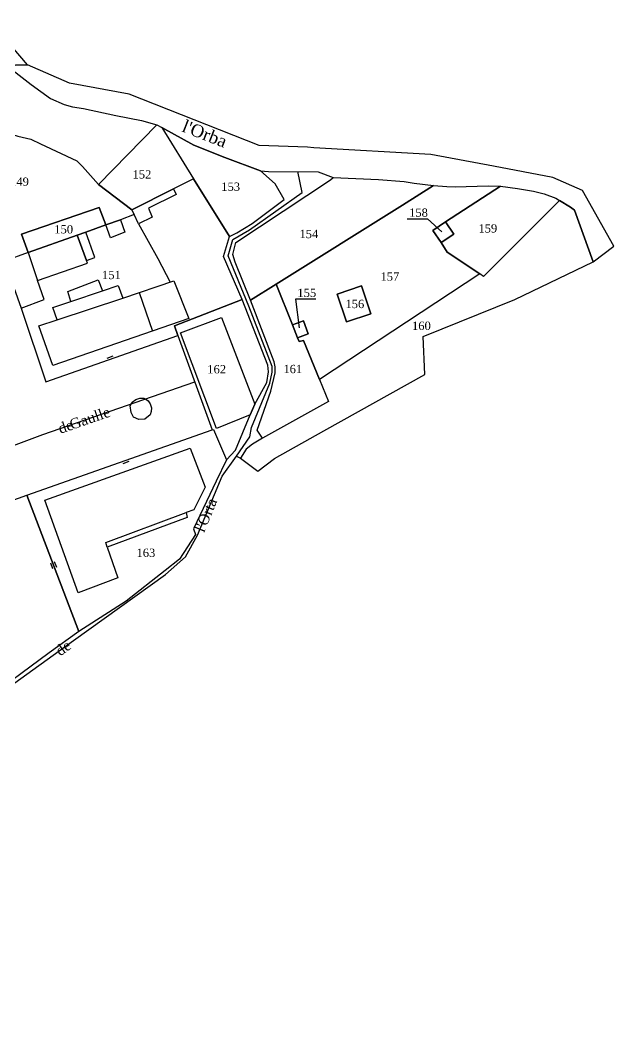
# Model space of a CAD drawing. Extents: x 1206848 to 1207690, y 6153902 to 6154624.
# Drawn here: x 1207547.2 to 1207690.3, y 6153912.7 to 6154155.1 of the extents above; entities that cross this region are included whole.
import ezdxf

# ---------------------------------------------------------------- set-up
doc = ezdxf.new("R2010")
doc.units = 0
doc.linetypes.add('CONTINU', pattern=[0])
doc.layers.get('0').update_dxf_attribs({"linetype": 'CONTINU'})
for name, color, linetype in [('1LIEUDIT', 7, 'CONTINU'), ('1PARCELLE', 7, 'CONTINU'), ('1SECTION', 7, 'CONTINU'), ('1SUBDSECT', 7, 'CONTINU'), ('1TRONFLUV', 7, 'CONTINU'), ('1TROUPARCELLE', 7, 'CONTINU'), ('1ZONCOMM', 7, 'CONTINU'), ('3BATIDUR', 7, 'CONTINU'), ('3BATILEGER', 7, 'CONTINU'), ('3FISCLINE', 7, 'CONTINUOUS'), ('3FLECHEPAR', 7, 'CONTINU'), ('3MURMI', 7, 'CONTINU'), ('3MURNONMI', 7, 'CONTINU'), ('3PARCELLETEX', 7, 'CONTINU'), ('3SENTIER', 7, 'CONTINU'), ('3TRONFLUVTEX', 7, 'CONTINU'), ('3ZONCOMMTEX', 7, 'CONTINU')]:
    doc.layers.add(name, color=color, linetype=linetype)
doc.styles.get("Standard").update_dxf_attribs({"font": 'Times New Roman'})

# ---------------------------------------------------------------- blocks, each defined once
blk = doc.blocks.new('MURMI')
for p, q in [((-0.75, 0.5), (0.75, 0.5)), ((-0.75, -0.5), (0.75, -0.5))]:
    blk.add_line(p, q)
blk = doc.blocks.new('MURNOMI')
blk.add_line((-0.75, 0.5), (0.75, 0.5))

msp = doc.modelspace()

# ---------------------------------------------------------------- linework, layer by layer
at = {"layer": '1LIEUDIT'}
for points in [[(1207356.17, 6154155.43), (1207360.4, 6154143), (1207372.2, 6154148.57), (1207381.63, 6154152.99), (1207380.9, 6154155), (1207388.82, 6154154.99), (1207395.47, 6154154.96), (1207422.07, 6154154.91), (1207424.82, 6154151.95), (1207425.39, 6154151.66), (1207426.17, 6154151.48), (1207436.1, 6154151.08), (1207470.39, 6154149.42), (1207481.79, 6154148.04), (1207487, 6154147.85), (1207516.89, 6154144.55), (1207521.11, 6154144.12), (1207525.45, 6154143.67), (1207549.01, 6154144.38), (1207543.01, 6154151.44), (1207537.41, 6154160.02)], [(1207537.54, 6153989.39), (1207560.11, 6154005.61), (1207582.29, 6154021.48), (1207587.13, 6154025.77), (1207589.98, 6154030.97), (1207595.91, 6154045.22), (1207599.36, 6154050.05), (1207600.34, 6154049.56), (1207604.52, 6154046.39), (1207608.52, 6154049.5), (1207620.47, 6154056.18), (1207644.81, 6154069.75), (1207644.35, 6154078.85), (1207666.47, 6154087.78), (1207685.34, 6154096.89), (1207690.34, 6154100.68), (1207682.78, 6154114.04), (1207675.62, 6154117.21), (1207661.29, 6154119.95), (1207646.26, 6154122.7), (1207618.05, 6154124.38), (1207616.54, 6154124.47), (1207604.82, 6154124.89), (1207573.55, 6154137.26), (1207559.18, 6154139.89), (1207549.01, 6154144.38), (1207525.45, 6154143.67)]]:
    msp.add_lwpolyline(points, dxfattribs=at)
at = {"layer": '1PARCELLE'}
for points in [[(1207527.92, 6154107.95), (1207522.95, 6154121.79), (1207530.8, 6154134.62), (1207543.28, 6154128.31), (1207545.16, 6154127.61), (1207546.73, 6154127.19), (1207549.84, 6154126.47), (1207552.18, 6154125.27), (1207560.87, 6154121.23), (1207562.31, 6154119.85), (1207566.14, 6154115.47), (1207574.16, 6154109.42), (1207574.72, 6154108.27), (1207571.43, 6154107.03), (1207567.89, 6154105.77), (1207566.33, 6154109.98), (1207547.6, 6154103.55), (1207549.19, 6154099.08), (1207543.5, 6154097.04), (1207533.39, 6154093.58), (1207533.14, 6154093.52), (1207527.92, 6154107.95)], [(1207581.39, 6154129.26), (1207589.03, 6154116.87), (1207584.2, 6154114.43), (1207574.16, 6154109.42), (1207566.14, 6154115.47), (1207580.18, 6154129.91), (1207581.39, 6154129.26)], [(1207597.7, 6154102.95), (1207599.43, 6154103.83), (1207603.15, 6154106.12), (1207610.9, 6154111.87), (1207608.7, 6154115.68), (1207605.19, 6154118.81), (1207596.56, 6154122.04), (1207589.14, 6154125.02), (1207581.39, 6154129.26), (1207589.03, 6154116.87), (1207597.7, 6154102.95)], [(1207597.7, 6154102.95), (1207589.03, 6154116.87), (1207584.2, 6154114.43), (1207574.16, 6154109.42), (1207574.72, 6154108.27), (1207571.43, 6154107.03), (1207567.89, 6154105.77), (1207563.07, 6154104.05), (1207561.01, 6154103.31), (1207549.19, 6154099.08), (1207543.5, 6154097.04), (1207547.47, 6154085.72), (1207553.44, 6154067.94), (1207585.26, 6154079.14), (1207584.42, 6154081.48), (1207600.75, 6154087.78), (1207596.28, 6154098.17), (1207597.7, 6154102.95)], [(1207646.87, 6154115.28), (1207639.37, 6154110.49), (1207608.97, 6154091.52), (1207602.75, 6154087.66), (1207599.1, 6154096.77), (1207598.53, 6154098.61), (1207599.23, 6154101.5), (1207622.05, 6154116.63), (1207622.72, 6154117.23), (1207633.6, 6154116.73), (1207639.83, 6154116.2), (1207642.2, 6154115.86), (1207646.87, 6154115.28)], [(1207615.57, 6154077.9), (1207614.49, 6154077.69), (1207614.11, 6154078.59), (1207616.67, 6154079.52), (1207615.52, 6154082.63), (1207612.89, 6154081.66), (1207608.97, 6154091.52), (1207639.37, 6154110.49), (1207646.87, 6154115.28), (1207650.1, 6154115.01), (1207652.06, 6154114.97), (1207660.03, 6154115.18), (1207663.03, 6154115.1), (1207649.79, 6154106.49), (1207646.72, 6154104.42), (1207648.69, 6154101.52), (1207650.14, 6154099.23), (1207658.02, 6154093.94), (1207619.4, 6154068.54), (1207615.57, 6154077.9)], [(1207648.69, 6154101.52), (1207651.75, 6154103.54), (1207649.79, 6154106.49), (1207663.03, 6154115.1), (1207667.12, 6154114.57), (1207671, 6154113.9), (1207673.51, 6154113.26), (1207676.37, 6154112.18), (1207677.25, 6154111.66), (1207658.93, 6154093.35), (1207658.02, 6154093.94), (1207650.14, 6154099.23), (1207648.69, 6154101.52)], [(1207677.25, 6154111.66), (1207658.93, 6154093.35), (1207658.02, 6154093.94), (1207619.4, 6154068.54), (1207621.6, 6154063.21), (1207605.64, 6154054.39), (1207603.27, 6154052.92), (1207601.72, 6154051.69), (1207600.34, 6154049.56), (1207604.52, 6154046.39), (1207608.52, 6154049.5), (1207620.47, 6154056.18), (1207644.81, 6154069.75), (1207644.35, 6154078.85), (1207666.47, 6154087.78), (1207685.34, 6154096.89), (1207680.81, 6154109.29), (1207679.87, 6154110.07), (1207677.25, 6154111.66)], [(1207567.89, 6154105.77), (1207566.33, 6154109.98), (1207547.6, 6154103.55), (1207549.19, 6154099.08), (1207561.01, 6154103.31), (1207563.07, 6154104.05), (1207567.89, 6154105.77)], [(1207648.69, 6154101.52), (1207646.72, 6154104.42), (1207649.79, 6154106.49), (1207651.75, 6154103.54), (1207648.69, 6154101.52)], [(1207619.4, 6154068.54), (1207621.6, 6154063.21), (1207605.64, 6154054.39), (1207604.36, 6154056.27), (1207607.66, 6154065.71), (1207608.7, 6154070.1), (1207608.74, 6154071.55), (1207608.45, 6154072.79), (1207602.75, 6154087.66), (1207608.97, 6154091.52), (1207612.89, 6154081.66), (1207614.11, 6154078.59), (1207614.49, 6154077.69), (1207615.57, 6154077.9), (1207619.4, 6154068.54)], [(1207623.68, 6154089.11), (1207625.86, 6154082.39), (1207631.77, 6154084.35), (1207629.52, 6154091.09), (1207623.68, 6154089.11)], [(1207600.75, 6154087.78), (1207584.42, 6154081.48), (1207585.26, 6154079.14), (1207593.56, 6154056.35), (1207593.83, 6154056.44), (1207597, 6154049.15), (1207599.15, 6154051.49), (1207602.66, 6154059.96), (1207603.77, 6154062.54), (1207606.7, 6154067.8), (1207607.12, 6154070.36), (1207606.92, 6154071.95), (1207600.75, 6154087.78)], [(1207612.89, 6154081.66), (1207615.52, 6154082.63), (1207616.67, 6154079.52), (1207614.11, 6154078.59), (1207612.89, 6154081.66)], [(1207593.56, 6154056.35), (1207593.83, 6154056.44), (1207597, 6154049.15), (1207594.51, 6154044.01), (1207589, 6154032.52), (1207589.49, 6154031.12), (1207585.65, 6154025.22), (1207582.22, 6154022.48), (1207572.82, 6154015.12), (1207561.4, 6154007.75), (1207548.83, 6154040.6), (1207593.56, 6154056.35)], [(1207535.85, 6153994.13), (1207533.77, 6153992.7), (1207529.58, 6154004.95), (1207520.65, 6154030.51), (1207548.83, 6154040.6), (1207561.4, 6154007.75), (1207554.28, 6154002.61), (1207538.31, 6153990.92), (1207535.85, 6153994.13)]]:
    msp.add_lwpolyline(points, close=True, dxfattribs=at)
at = {"layer": '1SECTION'}
msp.add_lwpolyline([(1207537.54, 6153989.39), (1207560.11, 6154005.61), (1207582.29, 6154021.48), (1207587.13, 6154025.77), (1207589.98, 6154030.97), (1207595.91, 6154045.22), (1207599.36, 6154050.05), (1207600.34, 6154049.56), (1207604.52, 6154046.39), (1207608.52, 6154049.5), (1207620.47, 6154056.18), (1207644.81, 6154069.75), (1207644.35, 6154078.85), (1207666.47, 6154087.78), (1207685.34, 6154096.89), (1207690.34, 6154100.68), (1207682.78, 6154114.04), (1207675.62, 6154117.21), (1207661.29, 6154119.95), (1207646.26, 6154122.7), (1207618.05, 6154124.38), (1207616.54, 6154124.47), (1207604.82, 6154124.89), (1207573.55, 6154137.26), (1207559.18, 6154139.89), (1207549.01, 6154144.38), (1207543.01, 6154151.44)], dxfattribs=at)
at = {"layer": '1SUBDSECT'}
msp.add_lwpolyline([(1207537.54, 6153989.39), (1207560.11, 6154005.61), (1207582.29, 6154021.48), (1207587.13, 6154025.77), (1207589.98, 6154030.97), (1207595.91, 6154045.22), (1207599.36, 6154050.05), (1207600.34, 6154049.56), (1207604.52, 6154046.39), (1207608.52, 6154049.5), (1207620.47, 6154056.18), (1207644.81, 6154069.75), (1207644.35, 6154078.85), (1207666.47, 6154087.78), (1207685.34, 6154096.89), (1207690.34, 6154100.68), (1207682.78, 6154114.04), (1207675.62, 6154117.21), (1207661.29, 6154119.95), (1207646.26, 6154122.7), (1207618.05, 6154124.38), (1207616.54, 6154124.47), (1207604.82, 6154124.89), (1207573.55, 6154137.26), (1207559.18, 6154139.89), (1207549.01, 6154144.38), (1207543.01, 6154151.44)], dxfattribs=at)
at = {"layer": '1TRONFLUV'}
msp.add_lwpolyline([(1207546.73, 6154127.19), (1207549.84, 6154126.47), (1207552.18, 6154125.27), (1207560.87, 6154121.23), (1207562.31, 6154119.85), (1207566.14, 6154115.47), (1207580.18, 6154129.91), (1207581.39, 6154129.26), (1207589.14, 6154125.02), (1207596.56, 6154122.04), (1207605.19, 6154118.81), (1207607.14, 6154118.64), (1207619.09, 6154118.59), (1207622.72, 6154117.23), (1207633.6, 6154116.73), (1207639.83, 6154116.2), (1207642.2, 6154115.86), (1207646.87, 6154115.28), (1207650.1, 6154115.01), (1207652.06, 6154114.97), (1207660.03, 6154115.18), (1207663.03, 6154115.1), (1207667.12, 6154114.57), (1207671, 6154113.9), (1207673.51, 6154113.26), (1207676.37, 6154112.18), (1207677.25, 6154111.66), (1207679.87, 6154110.07), (1207680.81, 6154109.29), (1207685.34, 6154096.89), (1207690.34, 6154100.68), (1207682.78, 6154114.04), (1207675.62, 6154117.21), (1207661.29, 6154119.95), (1207646.26, 6154122.7), (1207618.05, 6154124.38), (1207616.54, 6154124.47), (1207604.82, 6154124.89), (1207573.55, 6154137.26), (1207559.18, 6154139.89), (1207549.01, 6154144.38), (1207543.01, 6154151.44)], dxfattribs=at)
at = {"layer": '1TROUPARCELLE'}
msp.add_lwpolyline([(1207623.68, 6154089.11), (1207629.52, 6154091.09), (1207631.77, 6154084.35), (1207625.86, 6154082.39), (1207623.68, 6154089.11)], close=True, dxfattribs=at)
at = {"layer": '1ZONCOMM'}
for points in [[(1207446.06, 6153912.74), (1207462.27, 6153924.49), (1207470.86, 6153931.23), (1207492.31, 6153950.1), (1207511.83, 6153968.07), (1207521.16, 6153976.77), (1207537.54, 6153989.39), (1207560.11, 6154005.61), (1207582.29, 6154021.48), (1207587.13, 6154025.77), (1207589.98, 6154030.97), (1207595.91, 6154045.22), (1207599.36, 6154050.05), (1207602.6, 6154054.69), (1207603.02, 6154056.97), (1207607.42, 6154067.59), (1207607.98, 6154070.26), (1207607.96, 6154071.65), (1207602.38, 6154086.21), (1207597.41, 6154098.33), (1207598.48, 6154102.23), (1207602.53, 6154104.57), (1207615.21, 6154113.59), (1207614.14, 6154118.61)], [(1207482.89, 6154029.23), (1207514.7, 6154041.05), (1207552.71, 6154055.28), (1207589.33, 6154067.94)]]:
    msp.add_lwpolyline(points, dxfattribs=at)
at = {"layer": '3BATIDUR'}
for points in [[(1207574.72, 6154108.27), (1207574.16, 6154109.42), (1207584.2, 6154114.43), (1207584.84, 6154113.08), (1207578.16, 6154109.82), (1207579.05, 6154107.66), (1207575.81, 6154105.99), (1207574.72, 6154108.27)], [(1207567.89, 6154105.77), (1207563.07, 6154104.05), (1207561.01, 6154103.31), (1207549.19, 6154099.08), (1207547.6, 6154103.55), (1207566.33, 6154109.98), (1207567.89, 6154105.77)], [(1207567.89, 6154105.77), (1207571.43, 6154107.03), (1207572.48, 6154103.98), (1207569.04, 6154102.67), (1207567.89, 6154105.77)], [(1207648.69, 6154101.52), (1207646.72, 6154104.42), (1207649.79, 6154106.49), (1207651.75, 6154103.54), (1207648.69, 6154101.52)], [(1207563.27, 6154097.2), (1207561.01, 6154103.31), (1207549.19, 6154099.08), (1207543.5, 6154097.04), (1207547.47, 6154085.72), (1207553.03, 6154087.76), (1207551.47, 6154092.36), (1207563.5, 6154096.56), (1207563.27, 6154097.2)], [(1207555.11, 6154071.92), (1207551.78, 6154081.41), (1207556.16, 6154082.93), (1207555.16, 6154085.84), (1207559.5, 6154087.35), (1207558.71, 6154089.75), (1207566.04, 6154092.5), (1207567.09, 6154089.85), (1207570.88, 6154091.15), (1207571.96, 6154088.12), (1207584.31, 6154092.28), (1207587.89, 6154083.21), (1207555.11, 6154071.92)], [(1207625.86, 6154082.39), (1207623.68, 6154089.11), (1207629.52, 6154091.09), (1207631.77, 6154084.35), (1207625.86, 6154082.39)], [(1207603.77, 6154062.54), (1207602.66, 6154059.96), (1207594.58, 6154056.7), (1207585.93, 6154079.79), (1207595.77, 6154083.46), (1207603.77, 6154062.54)], [(1207614.11, 6154078.59), (1207612.89, 6154081.66), (1207615.52, 6154082.63), (1207616.67, 6154079.52), (1207614.11, 6154078.59)], [(1207561.24, 6154017.12), (1207553.21, 6154039.4), (1207588.23, 6154052), (1207591.84, 6154042.56), (1207589.12, 6154037.14), (1207587.28, 6154036.45), (1207587.49, 6154035.24), (1207568.23, 6154028.1), (1207570.76, 6154020.69), (1207561.24, 6154017.12)]]:
    msp.add_lwpolyline(points, close=True, dxfattribs=at)
at = {"layer": '3BATILEGER'}
msp.add_lwpolyline([(1207563.27, 6154097.2), (1207565.21, 6154097.94), (1207563.07, 6154104.05), (1207561.01, 6154103.31), (1207563.27, 6154097.2)], close=True, dxfattribs=at)
at = {"layer": '3FISCLINE'}
for points in [[(1207523.92, 6154186.17), (1207524.23, 6154183.53), (1207525.6, 6154177.69), (1207527.31, 6154172.64), (1207531.25, 6154163.26), (1207533.93, 6154157.6), (1207535.89, 6154154.01), (1207537.93, 6154150.83), (1207539.67, 6154148.78), (1207541.03, 6154147.48), (1207543.68, 6154144.58), (1207545.53, 6154142.98), (1207549.94, 6154139.58), (1207554.55, 6154136.2), (1207557.84, 6154134.75), (1207559.84, 6154134.2), (1207562.52, 6154133.79), (1207570.28, 6154132.17), (1207576.46, 6154130.9), (1207580.18, 6154129.91)], [(1207575.81, 6154105.99), (1207580.46, 6154097.66), (1207583.4, 6154091.98)], [(1207549.19, 6154099.08), (1207551.47, 6154092.36)], [(1207559.5, 6154087.35), (1207567.09, 6154089.85)], [(1207575.94, 6154089.47), (1207579.17, 6154080.2)], [(1207556.16, 6154082.93), (1207571.96, 6154088.12)], [(1207568.23, 6154028.1), (1207567.86, 6154029.2), (1207587.28, 6154036.45)]]:
    msp.add_lwpolyline(points, dxfattribs=at)
at = {"layer": '3FLECHEPAR'}
for points in [[(1207640.52, 6154107.22), (1207645.42, 6154107.21), (1207648.9, 6154104.07)], [(1207618.49, 6154087.89), (1207613.59, 6154087.9), (1207614.48, 6154080.98)]]:
    msp.add_lwpolyline(points, dxfattribs=at)
at = {"layer": '3SENTIER'}
msp.add_lwpolyline([(1207573.74, 6154062.17), (1207574.24, 6154063.07), (1207575.11, 6154063.67), (1207576.06, 6154063.99), (1207577.08, 6154063.98), (1207577.55, 6154063.81), (1207578.09, 6154063.4), (1207578.59, 6154062.61), (1207578.89, 6154061.65), (1207578.8, 6154060.8), (1207578.55, 6154059.96), (1207577.31, 6154058.99), (1207575.83, 6154058.84), (1207574.6, 6154059.43), (1207574.04, 6154060.54), (1207573.74, 6154062.17)], dxfattribs=at)

# ---------------------------------------------------------------- block references
at = {"layer": '3MURMI', "rotation": 291}
msp.add_blockref('MURMI', (1207555.26, 6154023.81), dxfattribs=at)
at = {"layer": '3MURNONMI'}
for p, rotation in [((1207569.11, 6154073.46), 19.5), ((1207572.53, 6154048.94), 199.5)]:
    msp.add_blockref('MURNOMI', p, dxfattribs=dict(at, rotation=rotation))

# ---------------------------------------------------------------- texts
at = {"layer": '3PARCELLETEX'}
for s, p in [('152', (1207574.34, 6154116.95)), ('149', (1207544.82, 6154115.19)), ('153', (1207595.72, 6154113.98)), ('158', (1207640.98, 6154107.72)), ('150', (1207555.48, 6154103.72)), ('154', (1207614.55, 6154102.58)), ('159', (1207657.69, 6154103.93)), ('151', (1207566.97, 6154092.7)), ('157', (1207634.09, 6154092.33)), ('155', (1207614.06, 6154088.4)), ('156', (1207625.65, 6154085.72)), ('160', (1207641.69, 6154080.46)), ('162', (1207592.35, 6154070)), ('161', (1207610.69, 6154070.04)), ('163', (1207575.29, 6154025.75))]:
    msp.add_text(s, height=2, dxfattribs=at).set_placement(p)
at = {"layer": '3TRONFLUVTEX'}
msp.add_text("l'Orba", height=3, rotation=338.6, dxfattribs=at).set_placement((1207586, 6154128.38))
at = {"layer": '3ZONCOMMTEX'}
for s, rotation, p in [('Gaulle', 19.1, (1207559.69, 6154056.37)), ('de', 19.1, (1207556.94, 6154055.41)), ("l'Orta", 67.5, (1207591.55, 6154031.46)), ('de', 35.8, (1207556.9, 6154001.75))]:
    msp.add_text(s, height=2.5, rotation=rotation, dxfattribs=at).set_placement(p)

doc.saveas('drawing.dxf')
